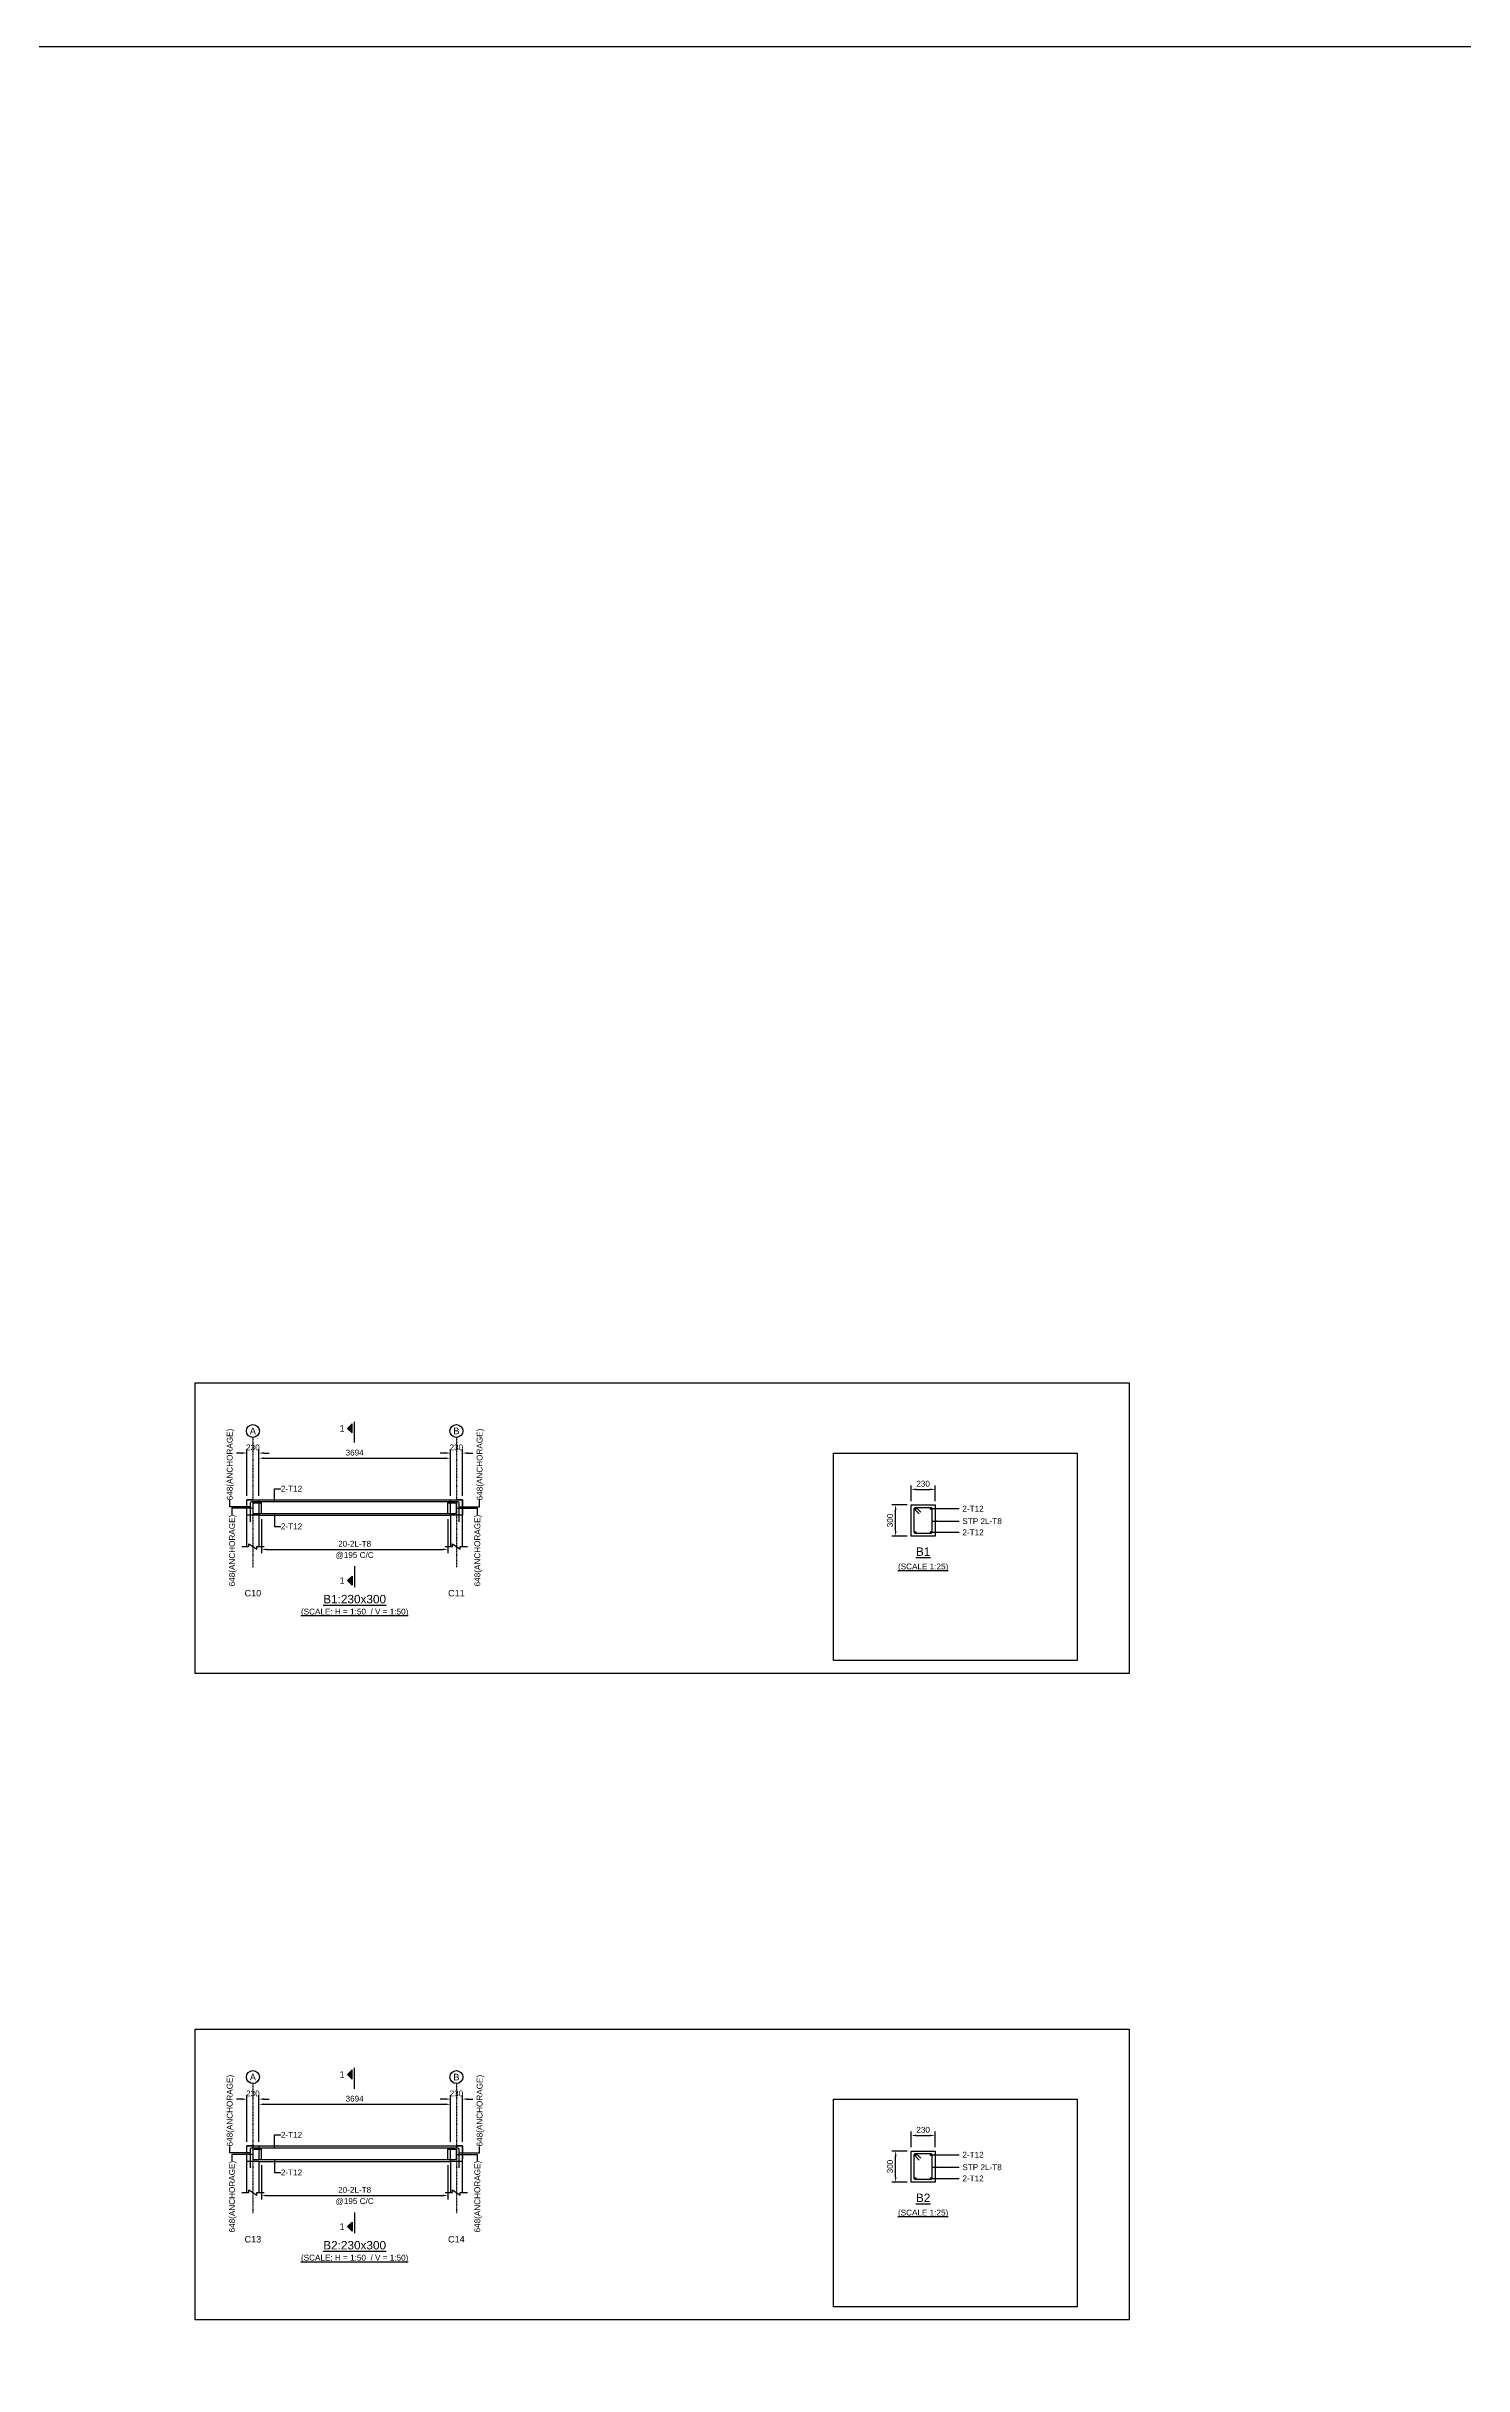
# Model space of a CAD drawing. Header units: inches. Extents: x -816171 to 9366335, y -450961 to 689132.
# Drawn here: x 2146827 to 2201482, y 228992 to 318373 of the extents above; entities that cross this region are included whole.
import ezdxf
from ezdxf.enums import TextEntityAlignment as Align

# ---------------------------------------------------------------- set-up
doc = ezdxf.new("R2010")
doc.units = ezdxf.units.IN
doc.header["$MEASUREMENT"] = 0
doc.linetypes.add('SCCenter', pattern=[1.2, 0.5, -0.3, 0.1, -0.3])
doc.linetypes.add('SCHidden', pattern=[1000, 500, -500])
for name, color, linetype in [('Concrete Line', 2, 'Continuous'), ('Cut Line', 31, 'Continuous'), ('Dimension', 31, 'Continuous'), ('Grid', 8, 'Continuous'), ('Labels', 4, 'Continuous'), ('Labels_Support', 4, 'Continuous'), ('Link', 225, 'Continuous'), ('Reinforcement', 130, 'Continuous'), ('Schedule Border', 60, 'Continuous'), ('Section Mark', 5, 'Continuous'), ('Solid', 25, 'Continuous'), ('Text', 31, 'Continuous'), ('Text_Scale', 31, 'Continuous')]:
    doc.layers.add(name, color=color, linetype=linetype)
doc.styles.add('SC-SansSerif', font='SansSerif')
doc.styles.get("Standard").update_dxf_attribs({"font": 'txt.shx'})
doc.dimstyles.new('SCBBSDimStyl', dxfattribs={"dimtxt": 225, "dimasz": 200, "dimexe": 150, "dimexo": 150, "dimgap": 100, "dimtad": 1, "dimtoh": 1, "dimdec": 0, "dimzin": 0, "dimdsep": 46, "dimtxsty": 'SC-SansSerif', "dimcen": 0.09, "dimclrd": 8, "dimclre": 8, "dimclrt": 31, "dimadec": 0, "dimazin": 0, "dimtfac": 1, "dimtdec": 0, "dimtix": 1, "dimtofl": 0, "dimtmove": 0, "dimatfit": 3, "dimfxl": 1, "dimtolj": 1, "dimtzin": 0, "dimarcsym": 0})
doc.dimstyles.get("Standard").update_dxf_attribs({"dimtxt": 0.18, "dimasz": 0.18, "dimexe": 0.18, "dimexo": 0.0625, "dimgap": 0.09, "dimtad": 0, "dimtih": 1, "dimtoh": 1, "dimdec": 4, "dimzin": 0, "dimdsep": 46, "dimtxsty": 'Standard', "dimcen": 0.09, "dimadec": 0, "dimazin": 0, "dimtfac": 1, "dimtdec": 4, "dimtofl": 0, "dimtmove": 0, "dimatfit": 3, "dimfxl": 1, "dimtolj": 1, "dimtzin": 0, "dimarcsym": 0})

# ---------------------------------------------------------------- blocks, each defined once
blk = doc.blocks.new('*D739')
at = {"layer": 'DEFPOINTS', "color": 0, "transparency": 16777216}
for p in [(2155121, 261762), (2162309, 261762), (2162309, 260447)]:
    blk.add_point(p, dxfattribs=at)
at = {"layer": 'Dimension', "color": 8, "lineweight": -2, "transparency": 16777216}
for p, q in [((2155121, 261612), (2155121, 260297)), ((2162309, 261612), (2162309, 260297)), ((2155321, 260447), (2162109, 260447))]:
    blk.add_line(p, q, dxfattribs=at)
at = {"layer": 'Dimension', "color": 8, "transparency": 16777216}
for points in [[(2155321, 260480), (2155321, 260413), (2155121, 260447)], [(2162109, 260480), (2162109, 260413), (2162309, 260447)]]:
    blk.add_solid(points, dxfattribs=at)
at = {"layer": 'Dimension', "color": 31, "transparency": 16777216, "char_height": 225, "attachment_point": 5, "style": 'SC-SansSerif'}
for s, insert in [('\\A1;@195 C/C', (2158715, 260210)), ('\\A1;20-2L-T8', (2158715, 260663))]:
    blk.add_mtext(s, dxfattribs=dict(at, insert=insert))
blk = doc.blocks.new('*D740')
at = {"layer": 'DEFPOINTS', "color": 0, "transparency": 16777216}
for p in [(2180178, 262162), (2181098, 262762), (2181098, 262162)]:
    blk.add_point(p, dxfattribs=at)
at = {"layer": 'Dimension', "color": 8, "lineweight": -2, "transparency": 16777216}
for p, q in [((2180178, 262312), (2180178, 262912)), ((2181098, 262312), (2181098, 262912)), ((2180378, 262762), (2180898, 262762))]:
    blk.add_line(p, q, dxfattribs=at)
at = {"layer": 'Dimension', "color": 8, "transparency": 16777216}
for points in [[(2180378, 262795), (2180378, 262728), (2180178, 262762)], [(2180898, 262795), (2180898, 262728), (2181098, 262762)]]:
    blk.add_solid(points, dxfattribs=at)
at = {"layer": 'Dimension', "color": 31, "transparency": 16777216, "insert": (2180638, 262978), "char_height": 225, "attachment_point": 5, "style": 'SC-SansSerif'}
blk.add_mtext('\\A1;230', dxfattribs=at)
blk = doc.blocks.new('*D741')
at = {"layer": 'DEFPOINTS', "color": 0, "transparency": 16777216}
for p in [(2179578, 262162), (2180178, 262162), (2180178, 260962)]:
    blk.add_point(p, dxfattribs=at)
at = {"layer": 'Dimension', "color": 8, "lineweight": -2, "transparency": 16777216}
for p, q in [((2180028, 262162), (2179428, 262162)), ((2179578, 261162), (2179578, 261962)), ((2180028, 260962), (2179428, 260962))]:
    blk.add_line(p, q, dxfattribs=at)
at = {"layer": 'Dimension', "color": 8, "transparency": 16777216}
for points in [[(2179545, 261962), (2179612, 261962), (2179578, 262162)], [(2179545, 261162), (2179612, 261162), (2179578, 260962)]]:
    blk.add_solid(points, dxfattribs=at)
at = {"layer": 'Dimension', "color": 31, "transparency": 16777216, "insert": (2179362, 261562), "char_height": 225, "attachment_point": 5, "rotation": 90, "style": 'SC-SansSerif'}
blk.add_mtext('\\A1;300', dxfattribs=at)
blk = doc.blocks.new('*D742')
at = {"layer": 'DEFPOINTS', "color": 0, "transparency": 16777216}
for p in [(2162409, 263962), (2155021, 262362), (2162409, 262362)]:
    blk.add_point(p, dxfattribs=at)
at = {"layer": 'Dimension', "color": 8, "lineweight": -2, "transparency": 16777216}
for p, q in [((2155021, 262512), (2155021, 264112)), ((2155221, 263962), (2162209, 263962)), ((2162409, 262512), (2162409, 264112))]:
    blk.add_line(p, q, dxfattribs=at)
at = {"layer": 'Dimension', "color": 8, "transparency": 16777216}
for points in [[(2155221, 263995), (2155221, 263928), (2155021, 263962)], [(2162209, 263995), (2162209, 263928), (2162409, 263962)]]:
    blk.add_solid(points, dxfattribs=at)
at = {"layer": 'Dimension', "color": 31, "transparency": 16777216, "insert": (2158715, 264178), "char_height": 225, "attachment_point": 5, "style": 'SC-SansSerif'}
blk.add_mtext('\\A1;3694', dxfattribs=at)
blk = doc.blocks.new('*D743')
at = {"layer": 'DEFPOINTS', "color": 0, "transparency": 16777216}
for p in [(2155021, 264162), (2154561, 262362), (2155021, 262362)]:
    blk.add_point(p, dxfattribs=at)
at = {"layer": 'Dimension', "color": 8, "lineweight": -2, "transparency": 16777216}
for p, q in [((2154361, 264162), (2154161, 264162)), ((2154561, 262512), (2154561, 264312)), ((2155021, 262512), (2155021, 264312)), ((2155221, 264162), (2155421, 264162))]:
    blk.add_line(p, q, dxfattribs=at)
at = {"layer": 'Dimension', "color": 8, "transparency": 16777216}
for points in [[(2154361, 264195), (2154361, 264128), (2154561, 264162)], [(2155221, 264195), (2155221, 264128), (2155021, 264162)]]:
    blk.add_solid(points, dxfattribs=at)
at = {"layer": 'Dimension', "color": 31, "transparency": 16777216, "insert": (2154791, 264378), "char_height": 225, "attachment_point": 5, "style": 'SC-SansSerif'}
blk.add_mtext('\\A1;230', dxfattribs=at)
blk = doc.blocks.new('*D744')
at = {"layer": 'DEFPOINTS', "color": 0, "transparency": 16777216}
for p in [(2162869, 264162), (2162409, 262362), (2162869, 262362)]:
    blk.add_point(p, dxfattribs=at)
at = {"layer": 'Dimension', "color": 8, "lineweight": -2, "transparency": 16777216}
for p, q in [((2162209, 264162), (2162009, 264162)), ((2162409, 262512), (2162409, 264312)), ((2162869, 262512), (2162869, 264312)), ((2163069, 264162), (2163269, 264162))]:
    blk.add_line(p, q, dxfattribs=at)
at = {"layer": 'Dimension', "color": 8, "transparency": 16777216}
for points in [[(2162209, 264195), (2162209, 264128), (2162409, 264162)], [(2163069, 264195), (2163069, 264128), (2162869, 264162)]]:
    blk.add_solid(points, dxfattribs=at)
at = {"layer": 'Dimension', "color": 31, "transparency": 16777216, "insert": (2162639, 264378), "char_height": 225, "attachment_point": 5, "style": 'SC-SansSerif'}
blk.add_mtext('\\A1;230', dxfattribs=at)
blk = doc.blocks.new('*D733')
at = {"layer": 'DEFPOINTS', "color": 0, "transparency": 16777216}
for p in [(2155121, 236862), (2162309, 236862), (2162309, 235547)]:
    blk.add_point(p, dxfattribs=at)
at = {"layer": 'Dimension', "color": 8, "lineweight": -2, "transparency": 16777216}
for p, q in [((2155121, 236712), (2155121, 235397)), ((2162309, 236712), (2162309, 235397)), ((2155321, 235547), (2162109, 235547))]:
    blk.add_line(p, q, dxfattribs=at)
at = {"layer": 'Dimension', "color": 8, "transparency": 16777216}
for points in [[(2155321, 235580), (2155321, 235513), (2155121, 235547)], [(2162109, 235580), (2162109, 235513), (2162309, 235547)]]:
    blk.add_solid(points, dxfattribs=at)
at = {"layer": 'Dimension', "color": 31, "transparency": 16777216, "char_height": 225, "attachment_point": 5, "style": 'SC-SansSerif'}
for s, insert in [('\\A1;@195 C/C', (2158715, 235310)), ('\\A1;20-2L-T8', (2158715, 235763))]:
    blk.add_mtext(s, dxfattribs=dict(at, insert=insert))
blk = doc.blocks.new('*D734')
at = {"layer": 'DEFPOINTS', "color": 0, "transparency": 16777216}
for p in [(2181098, 237862), (2180178, 237262), (2181098, 237262)]:
    blk.add_point(p, dxfattribs=at)
at = {"layer": 'Dimension', "color": 8, "lineweight": -2, "transparency": 16777216}
for p, q in [((2180178, 237412), (2180178, 238012)), ((2180378, 237862), (2180898, 237862)), ((2181098, 237412), (2181098, 238012))]:
    blk.add_line(p, q, dxfattribs=at)
at = {"layer": 'Dimension', "color": 8, "transparency": 16777216}
for points in [[(2180378, 237895), (2180378, 237828), (2180178, 237862)], [(2180898, 237895), (2180898, 237828), (2181098, 237862)]]:
    blk.add_solid(points, dxfattribs=at)
at = {"layer": 'Dimension', "color": 31, "transparency": 16777216, "insert": (2180638, 238078), "char_height": 225, "attachment_point": 5, "style": 'SC-SansSerif'}
blk.add_mtext('\\A1;230', dxfattribs=at)
blk = doc.blocks.new('*D735')
at = {"layer": 'DEFPOINTS', "color": 0, "transparency": 16777216}
for p in [(2179578, 237262), (2180178, 237262), (2180178, 236062)]:
    blk.add_point(p, dxfattribs=at)
at = {"layer": 'Dimension', "color": 8, "lineweight": -2, "transparency": 16777216}
for p, q in [((2180028, 237262), (2179428, 237262)), ((2179578, 236262), (2179578, 237062)), ((2180028, 236062), (2179428, 236062))]:
    blk.add_line(p, q, dxfattribs=at)
at = {"layer": 'Dimension', "color": 8, "transparency": 16777216}
for points in [[(2179545, 237062), (2179612, 237062), (2179578, 237262)], [(2179545, 236262), (2179612, 236262), (2179578, 236062)]]:
    blk.add_solid(points, dxfattribs=at)
at = {"layer": 'Dimension', "color": 31, "transparency": 16777216, "insert": (2179362, 236662), "char_height": 225, "attachment_point": 5, "rotation": 90, "style": 'SC-SansSerif'}
blk.add_mtext('\\A1;300', dxfattribs=at)
blk = doc.blocks.new('*D736')
at = {"layer": 'DEFPOINTS', "color": 0, "transparency": 16777216}
for p in [(2162409, 239062), (2155021, 237462), (2162409, 237462)]:
    blk.add_point(p, dxfattribs=at)
at = {"layer": 'Dimension', "color": 8, "lineweight": -2, "transparency": 16777216}
for p, q in [((2155021, 237612), (2155021, 239212)), ((2155221, 239062), (2162209, 239062)), ((2162409, 237612), (2162409, 239212))]:
    blk.add_line(p, q, dxfattribs=at)
at = {"layer": 'Dimension', "color": 8, "transparency": 16777216}
for points in [[(2155221, 239095), (2155221, 239028), (2155021, 239062)], [(2162209, 239095), (2162209, 239028), (2162409, 239062)]]:
    blk.add_solid(points, dxfattribs=at)
at = {"layer": 'Dimension', "color": 31, "transparency": 16777216, "insert": (2158715, 239278), "char_height": 225, "attachment_point": 5, "style": 'SC-SansSerif'}
blk.add_mtext('\\A1;3694', dxfattribs=at)
blk = doc.blocks.new('*D737')
at = {"layer": 'DEFPOINTS', "color": 0, "transparency": 16777216}
for p in [(2155021, 239262), (2154561, 237462), (2155021, 237462)]:
    blk.add_point(p, dxfattribs=at)
at = {"layer": 'Dimension', "color": 8, "lineweight": -2, "transparency": 16777216}
for p, q in [((2154361, 239262), (2154161, 239262)), ((2154561, 237612), (2154561, 239412)), ((2155021, 237612), (2155021, 239412)), ((2155221, 239262), (2155421, 239262))]:
    blk.add_line(p, q, dxfattribs=at)
at = {"layer": 'Dimension', "color": 8, "transparency": 16777216}
for points in [[(2154361, 239295), (2154361, 239228), (2154561, 239262)], [(2155221, 239295), (2155221, 239228), (2155021, 239262)]]:
    blk.add_solid(points, dxfattribs=at)
at = {"layer": 'Dimension', "color": 31, "transparency": 16777216, "insert": (2154791, 239478), "char_height": 225, "attachment_point": 5, "style": 'SC-SansSerif'}
blk.add_mtext('\\A1;230', dxfattribs=at)
blk = doc.blocks.new('*D738')
at = {"layer": 'DEFPOINTS', "color": 0, "transparency": 16777216}
for p in [(2162869, 239262), (2162409, 237462), (2162869, 237462)]:
    blk.add_point(p, dxfattribs=at)
at = {"layer": 'Dimension', "color": 8, "lineweight": -2, "transparency": 16777216}
for p, q in [((2162209, 239262), (2162009, 239262)), ((2162409, 237612), (2162409, 239412)), ((2162869, 237612), (2162869, 239412)), ((2163069, 239262), (2163269, 239262))]:
    blk.add_line(p, q, dxfattribs=at)
at = {"layer": 'Dimension', "color": 8, "transparency": 16777216}
for points in [[(2162209, 239295), (2162209, 239228), (2162409, 239262)], [(2163069, 239295), (2163069, 239228), (2162869, 239262)]]:
    blk.add_solid(points, dxfattribs=at)
at = {"layer": 'Dimension', "color": 31, "transparency": 16777216, "insert": (2162639, 239478), "char_height": 225, "attachment_point": 5, "style": 'SC-SansSerif'}
blk.add_mtext('\\A1;230', dxfattribs=at)

msp = doc.modelspace()

# ---------------------------------------------------------------- hatches: boundary and pattern name
at = {"layer": 'Solid'}
for points in [[(2158615.39334, 265286.73918), (2158440.39334, 265111.73918), (2158615.39334, 264936.73918), (2158615.39334, 265286.73918)], [(2158615.39334, 259071.73918), (2158440.39334, 259246.73918), (2158615.39334, 259421.73918), (2158615.39334, 259071.73918)], [(2158615.39334, 240386.73918), (2158440.39334, 240211.73918), (2158615.39334, 240036.73918), (2158615.39334, 240386.73918)], [(2158615.39334, 234171.73918), (2158440.39334, 234346.73918), (2158615.39334, 234521.73918), (2158615.39334, 234171.73918)]]:
    msp.add_hatch(color=256, dxfattribs=at).paths.add_polyline_path(points, flags=0)

# ---------------------------------------------------------------- linework, layer by layer
msp.add_lwpolyline([(2000412.32625, 318372.88978), (2348618.24071, 318372.88978), (2348618.24071, 141360.22388), (2000412.32625, 141360.22388)], close=True)
at = {"layer": 'Concrete Line'}
for p, q in [((2154561.39334, 260561.73918), (2154561.39334, 262361.73918)), ((2154791.39334, 262361.73918), (2154561.39334, 262361.73918)), ((2162869.39334, 262361.73918), (2162639.39334, 262361.73918)), ((2162869.39334, 260561.73918), (2162869.39334, 262361.73918)), ((2155021.39334, 261761.73918), (2155021.39334, 260561.73918)), ((2162409.39334, 261761.73918), (2162409.39334, 260561.73918)), ((2154561.39334, 235661.73918), (2154561.39334, 237461.73918)), ((2154791.39334, 237461.73918), (2154561.39334, 237461.73918)), ((2155021.39334, 236861.73918), (2155021.39334, 235661.73918)), ((2162409.39334, 236861.73918), (2162409.39334, 235661.73918)), ((2162869.39334, 237461.73918), (2162639.39334, 237461.73918)), ((2162869.39334, 235661.73918), (2162869.39334, 237461.73918))]:
    msp.add_line(p, q, dxfattribs=at)
for points in [[(2154561.39334, 262361.73918), (2155021.39334, 262361.73918), (2155021.39334, 262361.73918), (2155021.39334, 261761.73918), (2155021.39334, 261761.73918), (2154561.39334, 261761.73918), (2154561.39334, 261761.73918), (2154561.39334, 262361.73918)], [(2162409.39334, 262361.73918), (2162869.39334, 262361.73918), (2162869.39334, 262361.73918), (2162869.39334, 261761.73918), (2162869.39334, 261761.73918), (2162409.39334, 261761.73918), (2162409.39334, 261761.73918), (2162409.39334, 262361.73918)], [(2180178.39724, 262161.73918), (2181098.39724, 262161.73918), (2181098.39724, 260961.73918), (2180178.39724, 260961.73918)], [(2180178.39724, 237261.73918), (2181098.39724, 237261.73918), (2181098.39724, 236061.73918), (2180178.39724, 236061.73918)]]:
    msp.add_lwpolyline(points, close=True, dxfattribs=at)
for points in [[(2154791.39334, 262361.73918), (2162639.39334, 262361.73918)], [(2155021.39334, 261761.73918), (2162409.39334, 261761.73918)], [(2154791.39334, 237461.73918), (2162639.39334, 237461.73918)], [(2155021.39334, 236861.73918), (2162409.39334, 236861.73918)]]:
    msp.add_lwpolyline(points, dxfattribs=at)
at = {"layer": 'Concrete Line', "linetype": 'SCHidden'}
for points in [[(2154561.39334, 237461.73918), (2155021.39334, 237461.73918), (2155021.39334, 237461.73918), (2155021.39334, 236861.73918), (2155021.39334, 236861.73918), (2154561.39334, 236861.73918), (2154561.39334, 236861.73918), (2154561.39334, 237461.73918)], [(2162409.39334, 237461.73918), (2162869.39334, 237461.73918), (2162869.39334, 237461.73918), (2162869.39334, 236861.73918), (2162869.39334, 236861.73918), (2162409.39334, 236861.73918), (2162409.39334, 236861.73918), (2162409.39334, 237461.73918)]]:
    msp.add_lwpolyline(points, close=True, dxfattribs=at)
at = {"layer": 'Cut Line'}
for points in [[(2154361.39334, 260561.73918), (2154641.39334, 260561.73918), (2154641.39334, 260661.73918), (2154941.39334, 260461.73918), (2154941.39334, 260561.73918), (2155221.39334, 260561.73918)], [(2162209.39334, 260561.73918), (2162489.39334, 260561.73918), (2162489.39334, 260661.73918), (2162789.39334, 260461.73918), (2162789.39334, 260561.73918), (2163069.39334, 260561.73918)], [(2154361.39334, 235661.73918), (2154641.39334, 235661.73918), (2154641.39334, 235761.73918), (2154941.39334, 235561.73918), (2154941.39334, 235661.73918), (2155221.39334, 235661.73918)], [(2162209.39334, 235661.73918), (2162489.39334, 235661.73918), (2162489.39334, 235761.73918), (2162789.39334, 235561.73918), (2162789.39334, 235661.73918), (2163069.39334, 235661.73918)]]:
    msp.add_lwpolyline(points, dxfattribs=at)
at = {"layer": 'Grid', "linetype": 'SCCenter'}
for p, q in [((2154791.39334, 264761.73918), (2154791.39334, 259761.73918)), ((2162639.39334, 264761.73918), (2162639.39334, 259761.73918)), ((2154791.39334, 239861.73918), (2154791.39334, 234861.73918)), ((2162639.39334, 239861.73918), (2162639.39334, 234861.73918))]:
    msp.add_line(p, q, dxfattribs=at)
at = {"layer": 'Grid'}
for centre in [(2154791.39334, 265011.73918), (2162639.39334, 265011.73918), (2154791.39334, 240111.73918), (2162639.39334, 240111.73918)]:
    msp.add_circle(centre, 250, dxfattribs=at)
at = {"layer": 'Link'}
for p, q in [((2155121.39334, 261821.73918), (2155121.39334, 262301.73918)), ((2162309.39334, 261821.73918), (2162309.39334, 262301.73918)), ((2155121.39334, 236921.73918), (2155121.39334, 237401.73918)), ((2162309.39334, 236921.73918), (2162309.39334, 237401.73918))]:
    msp.add_line(p, q, dxfattribs=at)
for points in [[(2180481.57596, 261815.50664), (2180311.87033, 261985.21227, -0.6681786379), (2180344.39724, 262063.73918), (2180932.39724, 262063.73918, -0.4142135624), (2180978.39724, 262017.73918), (2180978.39724, 261105.73918, -0.4142135624), (2180932.39724, 261059.73918), (2180344.39724, 261059.73918, -0.4142135624), (2180298.39724, 261105.73918), (2180298.39724, 262017.73918, -0.6681786379), (2180376.92416, 262050.2661), (2180546.62978, 261880.56047)], [(2180481.57596, 236915.50664), (2180311.87033, 237085.21227, -0.6681786379), (2180344.39724, 237163.73918), (2180932.39724, 237163.73918, -0.4142135624), (2180978.39724, 237117.73918), (2180978.39724, 236205.73918, -0.4142135624), (2180932.39724, 236159.73918), (2180344.39724, 236159.73918, -0.4142135624), (2180298.39724, 236205.73918), (2180298.39724, 237117.73918, -0.6681786379), (2180376.92416, 237150.2661), (2180546.62978, 236980.56047)]]:
    msp.add_lwpolyline(points, format="xyb", dxfattribs=at)
at = {"layer": 'Reinforcement'}
for points in [[(2154697.39334, 261509.73918), (2154697.39334, 262239.73918, -0.4142135624), (2154747.39334, 262289.73918), (2162682.39804, 262289.73918, -0.4142135238), (2162732.39804, 262239.73918), (2162732.39804, 261509.73918)], [(2155085.39334, 262225.73918), (2154835.39334, 262225.73918, 0.4142135624), (2154785.39334, 262175.73918), (2154785.39334, 261883.73918, 0.4142135624), (2154835.39334, 261833.73918), (2162594.39804, 261833.73918, 0.4142135238), (2162644.39804, 261883.73918), (2162644.39804, 262175.73918, 0.4142135238), (2162594.39804, 262225.73918), (2162294.39804, 262225.73918)], [(2154697.39334, 236609.73918), (2154697.39334, 237339.73918, -0.4142135624), (2154747.39334, 237389.73918), (2162682.39804, 237389.73918, -0.4142135238), (2162732.39804, 237339.73918), (2162732.39804, 236609.73918)], [(2155085.39334, 237325.73918), (2154835.39334, 237325.73918, 0.4142135624), (2154785.39334, 237275.73918), (2154785.39334, 236983.73918, 0.4142135624), (2154835.39334, 236933.73918), (2162594.39804, 236933.73918, 0.4142135238), (2162644.39804, 236983.73918), (2162644.39804, 237275.73918, 0.4142135238), (2162594.39804, 237325.73918), (2162294.39804, 237325.73918)]]:
    msp.add_lwpolyline(points, format="xyb", dxfattribs=at)
at = {"layer": 'Reinforcement', "const_width": 46}
for points in [[(2180321.39724, 262017.73918, 1), (2180367.39724, 262017.73918, 1)], [(2180909.39724, 262017.73918, 1), (2180955.39724, 262017.73918, 1)], [(2180321.39724, 261105.73918, 1), (2180367.39724, 261105.73918, 1)], [(2180909.39724, 261105.73918, 1), (2180955.39724, 261105.73918, 1)], [(2180321.39724, 237117.73918, 1), (2180367.39724, 237117.73918, 1)], [(2180909.39724, 237117.73918, 1), (2180955.39724, 237117.73918, 1)], [(2180321.39724, 236205.73918, 1), (2180367.39724, 236205.73918, 1)], [(2180909.39724, 236205.73918, 1), (2180955.39724, 236205.73918, 1)]]:
    msp.add_lwpolyline(points, format="xyb", close=True, dxfattribs=at)
at = {"layer": 'Schedule Border'}
for points in [[(2152561.39334, 266861.73918), (2188578.39804, 266861.73918), (2188578.39804, 255661.73918), (2152561.39334, 255661.73918)], [(2177178.39804, 264161.73918), (2186578.39804, 264161.73918), (2186578.39804, 256161.73918), (2177178.39804, 256161.73918)], [(2152561.39334, 241961.73918), (2188578.39804, 241961.73918), (2188578.39804, 230761.73918), (2152561.39334, 230761.73918)], [(2177178.39804, 239261.73918), (2186578.39804, 239261.73918), (2186578.39804, 231261.73918), (2177178.39804, 231261.73918)]]:
    msp.add_lwpolyline(points, close=True, dxfattribs=at)
at = {"layer": 'Section Mark'}
for points in [[(2158615.39334, 265286.73918), (2158440.39334, 265111.73918), (2158615.39334, 264936.73918), (2158615.39334, 265286.73918)], [(2158715.39334, 264561.73918), (2158715.39334, 265361.73918)], [(2158615.39334, 259071.73918), (2158440.39334, 259246.73918), (2158615.39334, 259421.73918), (2158615.39334, 259071.73918)], [(2158715.39334, 259796.73918), (2158715.39334, 258996.73918)], [(2158715.39334, 239661.73918), (2158715.39334, 240461.73918)], [(2158615.39334, 240386.73918), (2158440.39334, 240211.73918), (2158615.39334, 240036.73918), (2158615.39334, 240386.73918)], [(2158615.39334, 234171.73918), (2158440.39334, 234346.73918), (2158615.39334, 234521.73918), (2158615.39334, 234171.73918)], [(2158715.39334, 234896.73918), (2158715.39334, 234096.73918)]]:
    msp.add_lwpolyline(points, dxfattribs=at)

# ---------------------------------------------------------------- texts
at = {"layer": 'Grid', "style": 'SC-SansSerif'}
for s, p in [('A', (2154791.39334, 265011.73918)), ('B', (2162639.39334, 265011.73918)), ('A', (2154791.39334, 240111.73918)), ('B', (2162639.39334, 240111.73918))]:
    msp.add_text(s, height=250, dxfattribs=at).set_placement(p, align=Align.MIDDLE)
at = {"layer": 'Labels', "style": 'SC-SansSerif'}
for s, p in [('%%uB1', (2180638.39724, 260361.73918)), ('%%uB2', (2180638.39724, 235461.73918))]:
    msp.add_text(s, height=325, dxfattribs=at).set_placement(p, align=Align.MIDDLE)
for s, p in [('%%uB1:230x300', (2158715.39334, 258271.73918)), ('%%uB2:230x300', (2158715.39334, 233371.73918))]:
    msp.add_text(s, height=325, dxfattribs=at).set_placement(p, align=Align.BOTTOM_CENTER)
at = {"layer": 'Labels_Support', "style": 'SC-SansSerif'}
for s, p in [('C10', (2154791.39334, 258561.73918)), ('C11', (2162639.39334, 258561.73918)), ('C13', (2154791.39334, 233661.73918)), ('C14', (2162639.39334, 233661.73918))]:
    msp.add_text(s, height=250, dxfattribs=at).set_placement(p, align=Align.BOTTOM_CENTER)
at = {"layer": 'Section Mark', "style": 'SC-SansSerif'}
for p in [(2158327.89334, 265111.73918), (2158327.89334, 259246.73918), (2158327.89334, 240211.73918), (2158327.89334, 234346.73918)]:
    msp.add_text('1', height=250, dxfattribs=at).set_placement(p, align=Align.MIDDLE_RIGHT)
at = {"layer": 'Text', "style": 'SC-SansSerif'}
for p in [(2153897.39334, 262339.73918), (2163533.39334, 262339.73918), (2153897.39334, 237439.73918), (2163533.39334, 237439.73918)]:
    msp.add_text('648(ANCHORAGE)', height=225, rotation=90, dxfattribs=at).set_placement(p, align=Align.MIDDLE_LEFT)
for s, p in [('2-T12', (2155871.39334, 262786.73918)), ('2-T12', (2182152.39724, 262017.73918)), ('2-T12', (2155871.39334, 261336.73918)), ('STP 2L-T8', (2182152.39724, 261537.73918)), ('2-T12', (2182152.39724, 261105.73918)), ('2-T12', (2155871.39334, 237886.73918)), ('2-T12', (2182152.39724, 237117.73918)), ('2-T12', (2155871.39334, 236436.73918)), ('STP 2L-T8', (2182152.39724, 236637.73918)), ('2-T12', (2182152.39724, 236205.73918))]:
    msp.add_text(s, height=225, dxfattribs=at).set_placement(p, align=Align.MIDDLE_LEFT)
for p in [(2153985.39334, 261783.73918), (2163445.39334, 261783.73918), (2153985.39334, 236883.73918), (2163445.39334, 236883.73918)]:
    msp.add_text('648(ANCHORAGE)', height=225, rotation=90, dxfattribs=at).set_placement(p, align=Align.MIDDLE_RIGHT)
for p in [(2180638.39724, 259761.73918), (2180638.39724, 234861.73918)]:
    msp.add_text('%%u(SCALE 1:25)', height=225, dxfattribs=at).set_placement(p, align=Align.MIDDLE)
at = {"layer": 'Text_Scale', "style": 'SC-SansSerif'}
for p in [(2158715.39334, 257871.73918), (2158715.39334, 232971.73918)]:
    msp.add_text('%%u(SCALE: H = 1:50  / V = 1:50)', height=225, dxfattribs=at).set_placement(p, align=Align.BOTTOM_CENTER)

# ---------------------------------------------------------------- dimensions: what is measured, and where the dimension line sits
at = {"layer": 'Dimension'}
for base, p1, p2, text, picture, middle in [((2155021.39334, 264161.73918), (2154561.39334, 262361.73918), (2155021.39334, 262361.73918), '230', '*D743', (2154791.39334, 264377.78857)), ((2162409.39334, 263961.73918), (2155021.39334, 262361.73918), (2162409.39334, 262361.73918), '3694', '*D742', (2158715.39334, 264177.78857)), ((2162869.39334, 264161.73918), (2162409.39334, 262361.73918), (2162869.39334, 262361.73918), '230', '*D744', (2162639.39334, 264377.78857)), ((2162309.39334, 260446.73918), (2155121.39334, 261761.73918), (2162309.39334, 261761.73918), '20-2L-T8\\X@195 C/C', '*D739', (2158715.39334, 260446.73918)), ((2155021.39334, 239261.73918), (2154561.39334, 237461.73918), (2155021.39334, 237461.73918), '230', '*D737', (2154791.39334, 239477.78857)), ((2162869.39334, 239261.73918), (2162409.39334, 237461.73918), (2162869.39334, 237461.73918), '230', '*D738', (2162639.39334, 239477.78857)), ((2162409.39334, 239061.73918), (2155021.39334, 237461.73918), (2162409.39334, 237461.73918), '3694', '*D736', (2158715.39334, 239277.78857)), ((2162309.39334, 235546.73918), (2155121.39334, 236861.73918), (2162309.39334, 236861.73918), '20-2L-T8\\X@195 C/C', '*D733', (2158715.39334, 235546.73918))]:
    dim = msp.add_linear_dim(base=base, p1=p1, p2=p2, text=text, dimstyle='SCBBSDimStyl', dxfattribs=at)
    dim.commit()
    dim.dimension.update_dxf_attribs({"geometry": picture, "text_midpoint": middle})
for base, p1, p2, angle, text, picture, middle in [((2181098.39724, 262761.73918), (2180178.39724, 262161.73918), (2181098.39724, 262161.73918), 0, '230', '*D740', (2180638.39724, 262761.73918)), ((2179578.39724, 262161.73918), (2180178.39724, 260961.73918), (2180178.39724, 262161.73918), 90, '300', '*D741', (2179578.39724, 261561.73918)), ((2181098.39724, 237861.73918), (2180178.39724, 237261.73918), (2181098.39724, 237261.73918), 0, '230', '*D734', (2180638.39724, 237861.73918)), ((2179578.39724, 237261.73918), (2180178.39724, 236061.73918), (2180178.39724, 237261.73918), 90, '300', '*D735', (2179578.39724, 236661.73918))]:
    dim = msp.add_linear_dim(base=base, p1=p1, p2=p2, angle=angle, text=text, dimstyle='SCBBSDimStyl', override={"dimjust": 0}, dxfattribs=at)
    dim.commit()
    dim.dimension.update_dxf_attribs({"geometry": picture, "text_midpoint": middle, "dimtype": 161})

# ---------------------------------------------------------------- leaders
at = {"layer": 'Dimension', "color": 8}
for points, dimstyle in [([(2155621.39334, 262289.73918), (2155621.39334, 262786.73918), (2155871.39334, 262786.73918)], 'Standard'), ([(2154697.39334, 262089.73918), (2153897.39334, 262089.73918), (2153897.39334, 262339.73918)], 'Standard'), ([(2154785.39334, 262033.73918), (2153985.39334, 262033.73918), (2153985.39334, 261783.73918)], 'Standard'), ([(2162645.39334, 262033.73918), (2163445.39334, 262033.73918), (2163445.39334, 261783.73918)], 'Standard'), ([(2162733.39334, 262089.73918), (2163533.39334, 262089.73918), (2163533.39334, 262339.73918)], 'Standard'), ([(2180932.39724, 262017.73918), (2181432.39724, 262017.73918), (2182032.39724, 262017.73918)], 'SCBBSDimStyl'), ([(2155621.39334, 261833.73918), (2155621.39334, 261336.73918), (2155871.39334, 261336.73918)], 'Standard'), ([(2180932.39724, 261105.73918), (2181432.39724, 261105.73918), (2182032.39724, 261105.73918)], 'SCBBSDimStyl'), ([(2180978.39724, 261537.73918), (2182032.39724, 261537.73918)], 'SCBBSDimStyl'), ([(2155621.39334, 237389.73918), (2155621.39334, 237886.73918), (2155871.39334, 237886.73918)], 'Standard'), ([(2154697.39334, 237189.73918), (2153897.39334, 237189.73918), (2153897.39334, 237439.73918)], 'Standard'), ([(2154785.39334, 237133.73918), (2153985.39334, 237133.73918), (2153985.39334, 236883.73918)], 'Standard'), ([(2155621.39334, 236933.73918), (2155621.39334, 236436.73918), (2155871.39334, 236436.73918)], 'Standard'), ([(2162645.39334, 237133.73918), (2163445.39334, 237133.73918), (2163445.39334, 236883.73918)], 'Standard'), ([(2162733.39334, 237189.73918), (2163533.39334, 237189.73918), (2163533.39334, 237439.73918)], 'Standard'), ([(2180932.39724, 237117.73918), (2181432.39724, 237117.73918), (2182032.39724, 237117.73918)], 'SCBBSDimStyl'), ([(2180932.39724, 236205.73918), (2181432.39724, 236205.73918), (2182032.39724, 236205.73918)], 'SCBBSDimStyl'), ([(2180978.39724, 236637.73918), (2182032.39724, 236637.73918)], 'SCBBSDimStyl')]:
    msp.add_leader(points, dimstyle=dimstyle, dxfattribs=at)

doc.saveas('drawing.dxf')
